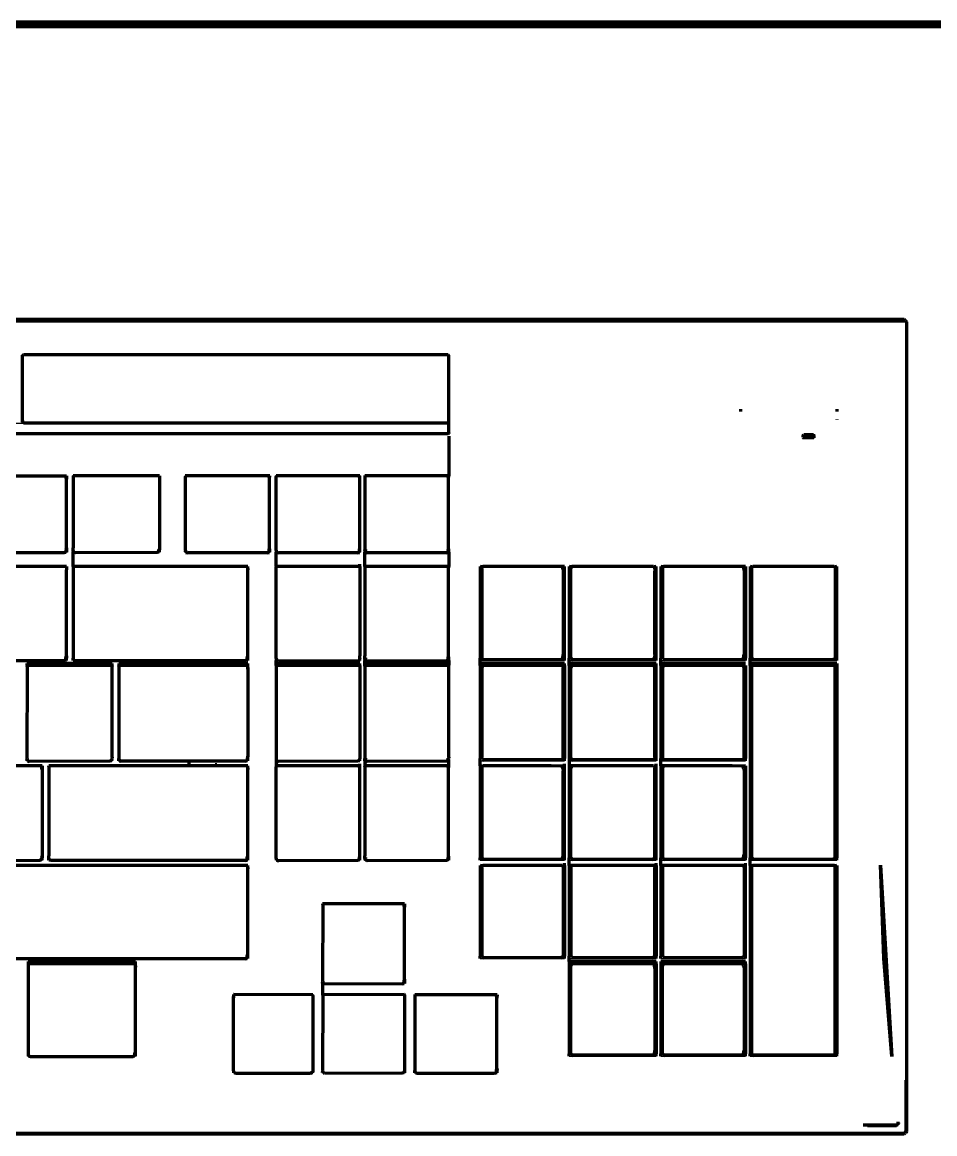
# Model space of a CAD drawing. Header units: millimetres. Extents: x 4307 to 31003, y 2809 to 20009.
# Drawn here: x 10161.6 to 10291.6, y 8685.8 to 8844.1 of the extents above; entities that cross this region are included whole.
import ezdxf

# ---------------------------------------------------------------- set-up
doc = ezdxf.new("R2010")
doc.units = ezdxf.units.MM
doc.layers.add('ProfileEdges', color=7, linetype='Continuous')

msp = doc.modelspace()

# ---------------------------------------------------------------- linework, layer by layer
for p, q in [((10222.2, 8786.99), (10020.43, 8786.99)), ((10222.2, 8787.09), (10222.2, 8786.99)), ((10222.2, 8786.8), (10222.2, 8785.66)), ((10020.43, 8785.66), (10222.2, 8785.66)), ((10272.82, 8785.05), (10274.36, 8785.05)), ((10272.92, 8784.87), (10272.86, 8784.95)), ((10274.36, 8784.95), (10274.29, 8784.87)), ((10274.42, 8785.05), (10274.36, 8785.05)), ((10155.89, 8768.64), (10167.79, 8768.64)), ((10167.79, 8768.98), (10167.88, 8768.98)), ((10167.79, 8768.64), (10167.88, 8768.65)), ((10168.81, 8768.65), (10168.89, 8768.64)), ((10168.89, 8768.64), (10180.79, 8768.61)), ((10180.79, 8768.98), (10181.06, 8768.98)), ((10181.01, 8768.66), (10181.14, 8768.65)), ((10181.06, 8768.98), (10181.14, 8768.98)), ((10184.8, 8768.65), (10184.88, 8768.64)), ((10184.88, 8768.64), (10196.75, 8768.64)), ((10196.75, 8768.98), (10196.84, 8768.98)), ((10196.75, 8768.64), (10196.84, 8768.65)), ((10197.73, 8768.65), (10197.81, 8768.64)), ((10197.81, 8768.64), (10209.61, 8768.64)), ((10209.61, 8768.98), (10209.69, 8768.98)), ((10209.61, 8768.64), (10209.69, 8768.65)), ((10210.38, 8768.98), (10210.72, 8768.98)), ((10210.38, 8768.65), (10210.46, 8768.64)), ((10210.46, 8768.64), (10222.26, 8768.64)), ((10222, 8768.98), (10222.29, 8768.98)), ((10222.26, 8768.64), (10222.34, 8768.65)), ((10222.29, 8768.98), (10222.34, 8768.98)), ((10167.54, 8753.25), (10167.69, 8753.25)), ((10167.75, 8753.26), (10167.88, 8753.25)), ((10167.88, 8753.58), (10167.79, 8753.58)), ((10168.81, 8753.25), (10168.93, 8753.26)), ((10169, 8753.25), (10169.15, 8753.25)), ((10193.37, 8753.25), (10193.53, 8753.25)), ((10193.59, 8753.26), (10193.72, 8753.25)), ((10193.63, 8753.58), (10193.72, 8753.58)), ((10197.73, 8753.25), (10197.85, 8753.26)), ((10197.85, 8753.26), (10197.88, 8753.25)), ((10197.88, 8753.25), (10197.92, 8753.25)), ((10209.35, 8753.25), (10209.61, 8753.25)), ((10209.61, 8753.58), (10209.69, 8753.58)), ((10209.61, 8753.25), (10209.69, 8753.25)), ((10210.38, 8753.58), (10210.72, 8753.58)), ((10210.38, 8753.25), (10210.46, 8753.25)), ((10210.46, 8753.25), (10210.72, 8753.25)), ((10222, 8753.58), (10222.27, 8753.58)), ((10222, 8753.25), (10222.15, 8753.25)), ((10222.21, 8753.26), (10222.34, 8753.25)), ((10222.27, 8753.58), (10222.34, 8753.58)), ((10226.83, 8753.58), (10227.05, 8753.58)), ((10226.83, 8753.25), (10238.83, 8753.25)), ((10227.05, 8753.58), (10227.35, 8753.58)), ((10238.31, 8753.58), (10238.59, 8753.58)), ((10238.59, 8753.58), (10238.83, 8753.58)), ((10239.51, 8753.58), (10239.73, 8753.58)), ((10239.51, 8753.25), (10251.9, 8753.25)), ((10239.73, 8753.58), (10240.03, 8753.58)), ((10251.38, 8753.58), (10251.62, 8753.58)), ((10251.62, 8753.58), (10251.9, 8753.58)), ((10252.58, 8753.58), (10252.8, 8753.58)), ((10252.58, 8753.25), (10264.6, 8753.25)), ((10252.8, 8753.58), (10253.1, 8753.58)), ((10264.09, 8753.58), (10264.36, 8753.58)), ((10264.36, 8753.58), (10264.6, 8753.58)), ((10265.29, 8753.58), (10265.51, 8753.58)), ((10265.29, 8753.25), (10277.65, 8753.25)), ((10265.51, 8753.58), (10265.56, 8753.58)), ((10265.72, 8753.58), (10265.8, 8753.58)), ((10277.13, 8753.58), (10277.43, 8753.58)), ((10277.43, 8753.58), (10277.65, 8753.58)), ((10162.23, 8738.96), (10162.31, 8738.96)), ((10162.31, 8738.96), (10174.03, 8738.92)), ((10174.28, 8739.29), (10174.37, 8739.29)), ((10174.28, 8738.96), (10174.37, 8738.96)), ((10175.31, 8738.96), (10175.4, 8738.96)), ((10193.59, 8738.97), (10193.72, 8738.96)), ((10193.63, 8739.29), (10193.72, 8739.29)), ((10197.73, 8738.96), (10197.81, 8738.96)), ((10197.81, 8738.96), (10209.35, 8738.92)), ((10209.61, 8739.29), (10209.69, 8739.29)), ((10209.61, 8738.96), (10209.69, 8738.96)), ((10210.38, 8739.29), (10210.72, 8739.29)), ((10210.38, 8738.96), (10210.46, 8738.96)), ((10210.46, 8738.96), (10222, 8738.92)), ((10222, 8739.29), (10222.34, 8739.29)), ((10222.26, 8738.96), (10222.34, 8738.96)), ((10226.83, 8739.29), (10227.05, 8739.29)), ((10226.83, 8738.96), (10238.83, 8738.96)), ((10227.05, 8739.29), (10238.61, 8739.29)), ((10238.61, 8739.29), (10238.83, 8739.29)), ((10239.51, 8739.29), (10239.73, 8739.29)), ((10239.51, 8738.96), (10251.9, 8738.96)), ((10239.73, 8739.29), (10251.68, 8739.29)), ((10251.68, 8739.29), (10251.9, 8739.29)), ((10252.58, 8739.29), (10252.8, 8739.29)), ((10252.58, 8738.96), (10264.6, 8738.96)), ((10252.8, 8739.29), (10264.38, 8739.29)), ((10264.38, 8739.29), (10264.6, 8739.29)), ((10152.46, 8724.79), (10164.06, 8724.75)), ((10164.27, 8724.8), (10164.4, 8724.79)), ((10164.4, 8725.12), (10164.31, 8725.12)), ((10165.34, 8725.12), (10165.42, 8725.12)), ((10165.34, 8724.79), (10165.42, 8724.79)), ((10193.59, 8724.8), (10193.72, 8724.79)), ((10193.63, 8725.12), (10193.72, 8725.12)), ((10197.73, 8724.79), (10197.81, 8724.79)), ((10197.81, 8724.79), (10209.35, 8724.75)), ((10209.56, 8724.8), (10209.69, 8724.79)), ((10209.61, 8725.12), (10209.69, 8725.12)), ((10210.38, 8725.12), (10210.72, 8725.12)), ((10210.38, 8724.79), (10210.5, 8724.8)), ((10210.54, 8724.79), (10222, 8724.75)), ((10222, 8725.12), (10222.27, 8725.12)), ((10222.21, 8724.8), (10222.34, 8724.79)), ((10222.27, 8725.12), (10222.34, 8725.12)), ((10226.83, 8725.12), (10227.05, 8725.12)), ((10226.83, 8724.79), (10238.83, 8724.79)), ((10227.05, 8725.12), (10227.35, 8725.12)), ((10238.31, 8725.12), (10238.59, 8725.12)), ((10238.59, 8725.12), (10238.83, 8725.12)), ((10239.51, 8725.12), (10239.73, 8725.12)), ((10239.51, 8724.79), (10251.9, 8724.79)), ((10239.73, 8725.12), (10240.03, 8725.12)), ((10251.38, 8725.12), (10251.68, 8725.12)), ((10251.68, 8725.12), (10251.9, 8725.12)), ((10252.58, 8725.12), (10252.8, 8725.12)), ((10252.58, 8724.79), (10264.6, 8724.79)), ((10252.8, 8725.12), (10253.1, 8725.12)), ((10264.09, 8725.12), (10264.36, 8725.12)), ((10264.36, 8725.12), (10264.6, 8725.12)), ((10265.29, 8725.12), (10265.56, 8725.12)), ((10265.29, 8724.79), (10277.65, 8724.79)), ((10265.72, 8725.12), (10265.8, 8725.12)), ((10277.13, 8725.12), (10277.39, 8725.12)), ((10277.39, 8725.12), (10277.65, 8725.12)), ((10193.37, 8710.79), (10193.53, 8710.79)), ((10193.59, 8710.81), (10193.72, 8710.79)), ((10193.63, 8711.13), (10193.72, 8711.13)), ((10226.83, 8711.13), (10227.05, 8711.13)), ((10226.83, 8710.79), (10238.83, 8710.79)), ((10227.05, 8711.13), (10227.35, 8711.13)), ((10238.31, 8711.13), (10238.61, 8711.13)), ((10238.61, 8711.13), (10238.83, 8711.13)), ((10239.51, 8711.13), (10239.76, 8711.13)), ((10239.51, 8710.79), (10251.9, 8710.79)), ((10239.76, 8711.13), (10240.03, 8711.13)), ((10251.38, 8711.13), (10251.68, 8711.13)), ((10251.68, 8711.13), (10251.9, 8711.13)), ((10252.58, 8711.13), (10252.83, 8711.13)), ((10252.58, 8710.79), (10264.6, 8710.79)), ((10252.83, 8711.13), (10253.1, 8711.13)), ((10264.09, 8711.13), (10264.38, 8711.13)), ((10264.38, 8711.13), (10264.6, 8711.13)), ((10215.98, 8707.57), (10216.05, 8707.57)), ((10204.35, 8707.24), (10204.44, 8707.24)), ((10204.44, 8707.24), (10215.7, 8707.2)), ((10215.96, 8707.24), (10216.05, 8707.24)), ((10162.41, 8697.21), (10162.49, 8697.21)), ((10162.41, 8696.87), (10162.49, 8696.87)), ((10177.58, 8696.89), (10177.71, 8696.87)), ((10177.63, 8697.21), (10177.71, 8697.21)), ((10239.51, 8697.21), (10239.73, 8697.21)), ((10239.51, 8696.87), (10251.9, 8696.87)), ((10239.73, 8697.21), (10251.66, 8697.21)), ((10251.66, 8697.21), (10251.9, 8697.21)), ((10252.58, 8697.21), (10252.8, 8697.21)), ((10252.58, 8696.87), (10264.6, 8696.87)), ((10252.8, 8697.21), (10264.36, 8697.21)), ((10264.36, 8697.21), (10264.6, 8697.21)), ((10265.29, 8697.21), (10265.54, 8697.21)), ((10265.29, 8696.87), (10277.65, 8696.87)), ((10265.54, 8697.21), (10277.39, 8697.21)), ((10277.39, 8697.21), (10277.65, 8697.21)), ((10217.49, 8694.83), (10217.58, 8694.83)), ((10229.14, 8694.83), (10229.22, 8694.83)), ((10287.47, 8686.31), (10287.47, 8694.63)), ((10191.66, 8694.52), (10191.79, 8694.54)), ((10191.82, 8694.52), (10192, 8694.52)), ((10202.63, 8694.5), (10202.89, 8694.49)), ((10202.89, 8694.49), (10202.98, 8694.49)), ((10204.35, 8694.49), (10204.44, 8694.49)), ((10215.7, 8694.49), (10215.96, 8694.49)), ((10215.96, 8694.49), (10216.05, 8694.49)), ((10217.49, 8694.49), (10217.58, 8694.49)), ((10228.88, 8694.49), (10229.14, 8694.49)), ((10229.14, 8694.49), (10229.22, 8694.49)), ((10287.36, 8686.17), (10287.36, 8693.45)), ((10286.19, 8686.93), (10286.49, 8687.31)), ((10286.49, 8687.31), (10286.54, 8687.31)), ((10286.52, 8687.11), (10286.54, 8687.31)), ((10286.54, 8687.35), (10286.54, 8687.31)), ((10287.36, 8686.17), (10287.2, 8686.01)), ((10287.47, 8686.31), (10287.36, 8686.17))]:
    msp.add_line(p, q)
at = {"layer": 'ProfileEdges', "lineweight": 211}
for p, q in [((10442.46, 8844.14), (9975.7, 8844.13)), ((10460.81, 8843.51), (9975.77, 8843.51)), ((9994.14, 8843.91), (10442.44, 8843.91)), ((9988.21, 8801.64), (10287.42, 8801.63)), ((10287.25, 8801.81), (9988.37, 8801.81)), ((10287.42, 8801.63), (10287.25, 8801.81)), ((10287.42, 8801.63), (10287.59, 8801.45)), ((10287.59, 8686.16), (10287.59, 8801.45)), ((10161.62, 8796.7), (10161.76, 8796.84)), ((10161.62, 8787.42), (10161.62, 8796.7)), ((10161.76, 8796.84), (10222.2, 8796.84)), ((10222.2, 8796.84), (10222.34, 8796.7)), ((10222.34, 8787.25), (10222.34, 8796.7)), ((10263.94, 8788.71), (10263.94, 8789.05)), ((10277.65, 8789.05), (10277.65, 8788.71)), ((10161.35, 8787.42), (10161.62, 8787.42)), ((10161.62, 8787.42), (10161.62, 8787.24)), ((10161.62, 8787.42), (10161.76, 8787.42)), ((10161.76, 8787.09), (10161.62, 8787.24)), ((10161.76, 8787.09), (10222.2, 8787.09)), ((10222.2, 8787.42), (10222.34, 8787.25)), ((10222.2, 8787.09), (10222.34, 8787.25)), ((10222.34, 8785.68), (10222.34, 8787.25)), ((10277.65, 8787.55), (10277.65, 8787.5)), ((10222.2, 8785.53), (10020.43, 8785.53)), ((10222.2, 8785.53), (10222.34, 8785.68)), ((10222.34, 8785.68), (10222.34, 8785.58)), ((10222.34, 8785.18), (10222.34, 8779.55)), ((10272.82, 8785.05), (10272.81, 8785)), ((10272.81, 8785), (10272.86, 8784.95)), ((10272.81, 8785), (10274.36, 8785)), ((10272.82, 8785.05), (10272.86, 8785.26)), ((10272.86, 8785.43), (10272.86, 8785.3)), ((10272.86, 8785.3), (10272.92, 8785.37)), ((10272.86, 8785.26), (10272.86, 8785.3)), ((10274.29, 8785.37), (10272.92, 8785.37)), ((10274.36, 8785.3), (10274.29, 8785.37)), ((10274.36, 8785.3), (10274.36, 8785.45)), ((10274.36, 8785.3), (10274.36, 8785.05)), ((10274.36, 8785.05), (10274.36, 8785)), ((10274.36, 8785), (10274.36, 8784.95)), ((10274.42, 8785), (10274.36, 8785)), ((10155.85, 8779.55), (10167.77, 8779.55)), ((10167.77, 8779.55), (10167.79, 8779.45)), ((10167.77, 8779.55), (10167.88, 8779.55)), ((10167.86, 8779.05), (10167.79, 8779.45)), ((10167.88, 8779.55), (10167.86, 8779.05)), ((10167.86, 8769.28), (10167.86, 8779.05)), ((10168.88, 8779.55), (10168.81, 8779.55)), ((10168.81, 8779.55), (10168.83, 8779.43)), ((10168.88, 8779.55), (10168.83, 8779.43)), ((10168.83, 8779.43), (10168.83, 8769.28)), ((10181.06, 8779.55), (10168.88, 8779.55)), ((10181.06, 8779.55), (10181.11, 8779.05)), ((10181.14, 8779.55), (10181.06, 8779.55)), ((10181.14, 8779.55), (10181.11, 8779.05)), ((10181.11, 8779.05), (10181.11, 8769.28)), ((10184.85, 8779.55), (10184.8, 8779.55)), ((10184.8, 8779.55), (10184.82, 8779.43)), ((10184.85, 8779.55), (10184.82, 8779.43)), ((10184.82, 8768.91), (10184.82, 8779.43)), ((10196.73, 8779.55), (10184.85, 8779.55)), ((10196.73, 8779.55), (10196.75, 8779.45)), ((10196.84, 8779.55), (10196.73, 8779.55)), ((10196.81, 8779.05), (10196.75, 8779.45)), ((10196.81, 8779.05), (10196.84, 8779.55)), ((10196.81, 8769.28), (10196.81, 8779.05)), ((10197.78, 8779.55), (10197.73, 8779.55)), ((10197.73, 8779.55), (10197.75, 8779.43)), ((10197.78, 8779.55), (10197.75, 8779.43)), ((10197.75, 8768.91), (10197.75, 8779.43)), ((10209.59, 8779.55), (10197.78, 8779.55)), ((10209.59, 8779.55), (10209.61, 8779.45)), ((10209.69, 8779.55), (10209.59, 8779.55)), ((10209.67, 8779.05), (10209.61, 8779.45)), ((10209.67, 8779.05), (10209.69, 8779.55)), ((10209.67, 8769.28), (10209.67, 8779.05)), ((10210.43, 8779.55), (10210.38, 8779.55)), ((10210.38, 8779.55), (10210.4, 8779.43)), ((10210.43, 8779.55), (10210.4, 8779.43)), ((10210.4, 8779.43), (10210.4, 8769.28)), ((10222.24, 8779.55), (10210.43, 8779.55)), ((10222.24, 8779.55), (10222.26, 8779.45)), ((10222.34, 8779.55), (10222.24, 8779.55)), ((10222.32, 8779.05), (10222.26, 8779.45)), ((10222.32, 8779.05), (10222.34, 8779.55)), ((10222.32, 8769.28), (10222.32, 8779.05)), ((10167.86, 8769.28), (10167.79, 8768.98)), ((10167.86, 8769.28), (10167.88, 8768.98)), ((10168.81, 8768.92), (10168.83, 8769.28)), ((10181.11, 8769.28), (10181.06, 8768.98)), ((10181.11, 8769.28), (10181.14, 8768.98)), ((10196.75, 8768.98), (10196.81, 8769.28)), ((10196.84, 8768.98), (10196.81, 8769.28)), ((10209.61, 8768.98), (10209.67, 8769.28)), ((10209.69, 8768.98), (10209.67, 8769.28)), ((10210.4, 8769.28), (10210.38, 8768.98)), ((10222.29, 8768.98), (10222.32, 8769.28)), ((10222.34, 8768.98), (10222.32, 8769.28)), ((10167.54, 8768.55), (10156.15, 8768.55)), ((10167.79, 8768.64), (10167.54, 8768.55)), ((10167.79, 8768.98), (10167.79, 8768.64)), ((10167.88, 8768.98), (10167.88, 8768.65)), ((10168.81, 8768.92), (10168.81, 8768.65)), ((10168.89, 8768.64), (10168.81, 8768.92)), ((10168.81, 8766.63), (10168.81, 8768.65)), ((10169.15, 8768.55), (10168.89, 8768.64)), ((10180.79, 8768.61), (10169.15, 8768.55)), ((10181.01, 8768.66), (10180.79, 8768.61)), ((10181.01, 8768.66), (10181.05, 8768.89)), ((10181.06, 8768.98), (10181.05, 8768.89)), ((10181.14, 8768.65), (10181.14, 8768.98)), ((10184.82, 8768.91), (10184.8, 8768.65)), ((10184.82, 8768.91), (10184.88, 8768.64)), ((10184.88, 8768.64), (10185.14, 8768.55)), ((10196.49, 8768.55), (10185.14, 8768.55)), ((10196.49, 8768.55), (10196.75, 8768.64)), ((10196.75, 8768.64), (10196.75, 8768.98)), ((10196.84, 8768.65), (10196.84, 8768.98)), ((10197.75, 8768.91), (10197.73, 8768.65)), ((10197.73, 8766.63), (10197.73, 8768.65)), ((10197.75, 8768.91), (10197.81, 8768.64)), ((10197.81, 8768.64), (10198.07, 8768.55)), ((10209.35, 8768.55), (10198.07, 8768.55)), ((10209.35, 8768.55), (10209.61, 8768.64)), ((10209.61, 8768.64), (10209.61, 8768.98)), ((10209.69, 8768.65), (10209.69, 8768.98)), ((10210.38, 8768.89), (10210.38, 8768.98)), ((10210.38, 8768.89), (10210.46, 8768.64)), ((10210.38, 8768.89), (10210.38, 8768.65)), ((10210.38, 8766.63), (10210.38, 8768.65)), ((10210.46, 8768.64), (10210.72, 8768.55)), ((10222, 8768.55), (10210.72, 8768.55)), ((10222, 8768.55), (10222.26, 8768.64)), ((10222.26, 8768.64), (10222.29, 8768.98)), ((10222.34, 8768.65), (10222.34, 8768.98)), ((10222.34, 8768.65), (10222.34, 8766.63)), ((10167.81, 8766.64), (10155.88, 8766.63)), ((10167.81, 8766.64), (10167.86, 8766.13)), ((10167.88, 8766.63), (10167.81, 8766.64)), ((10167.88, 8766.63), (10167.86, 8766.13)), ((10167.86, 8753.89), (10167.86, 8766.13)), ((10168.88, 8766.63), (10168.81, 8766.63)), ((10168.81, 8766.63), (10168.83, 8766.51)), ((10168.88, 8766.63), (10168.83, 8766.51)), ((10168.83, 8766.51), (10168.83, 8753.89)), ((10193.65, 8766.63), (10168.88, 8766.63)), ((10193.65, 8766.63), (10193.7, 8766.13)), ((10193.72, 8766.63), (10193.65, 8766.63)), ((10193.7, 8766.13), (10193.72, 8766.63)), ((10193.7, 8753.89), (10193.7, 8766.13)), ((10197.78, 8766.63), (10197.73, 8766.63)), ((10197.73, 8766.63), (10197.75, 8766.51)), ((10197.75, 8766.51), (10197.78, 8766.63)), ((10197.75, 8753.51), (10197.75, 8766.51)), ((10209.64, 8766.64), (10197.78, 8766.63)), ((10209.67, 8766.51), (10209.64, 8766.64)), ((10209.69, 8766.63), (10209.64, 8766.64)), ((10209.69, 8766.63), (10209.67, 8766.51)), ((10209.67, 8766.51), (10209.67, 8753.89)), ((10209.69, 8766.63), (10209.69, 8766.96)), ((10210.43, 8766.63), (10210.38, 8766.63)), ((10210.38, 8766.63), (10210.4, 8766.51)), ((10210.4, 8766.51), (10210.43, 8766.63)), ((10210.4, 8766.51), (10210.4, 8753.89)), ((10222.27, 8766.64), (10210.43, 8766.63)), ((10222.32, 8766.13), (10222.27, 8766.64)), ((10222.34, 8766.63), (10222.27, 8766.64)), ((10222.32, 8766.13), (10222.34, 8766.63)), ((10222.32, 8753.89), (10222.32, 8766.13)), ((10227.09, 8766.58), (10226.83, 8766.63)), ((10226.83, 8766.63), (10226.83, 8753.58)), ((10227.03, 8766.32), (10227.09, 8766.58)), ((10227.03, 8766.32), (10227.03, 8753.7)), ((10227.09, 8766.58), (10227.21, 8766.63)), ((10236.95, 8766.63), (10227.21, 8766.63)), ((10238.31, 8766.62), (10236.95, 8766.63)), ((10238.83, 8766.63), (10238.31, 8766.62)), ((10238.53, 8766.57), (10238.31, 8766.62)), ((10238.57, 8766.34), (10238.53, 8766.57)), ((10238.57, 8766.34), (10238.64, 8765.95)), ((10238.64, 8765.95), (10238.64, 8754.07)), ((10238.83, 8753.58), (10238.83, 8766.63)), ((10239.51, 8766.63), (10239.51, 8753.58)), ((10239.77, 8766.58), (10239.51, 8766.63)), ((10239.77, 8766.58), (10239.71, 8766.32)), ((10239.71, 8753.7), (10239.71, 8766.32)), ((10239.77, 8766.58), (10239.89, 8766.63)), ((10251.52, 8766.63), (10239.89, 8766.63)), ((10251.52, 8766.63), (10251.64, 8766.58)), ((10251.9, 8766.63), (10251.64, 8766.58)), ((10251.64, 8766.58), (10251.71, 8765.95)), ((10251.71, 8754.07), (10251.71, 8765.95)), ((10251.9, 8753.58), (10251.9, 8766.63)), ((10252.58, 8766.63), (10252.58, 8753.58)), ((10252.84, 8766.58), (10252.58, 8766.63)), ((10252.84, 8766.58), (10252.78, 8766.32)), ((10252.78, 8766.32), (10252.78, 8753.7)), ((10252.84, 8766.58), (10252.96, 8766.63)), ((10262.72, 8766.63), (10252.96, 8766.63)), ((10264.09, 8766.62), (10262.72, 8766.63)), ((10264.6, 8766.63), (10264.09, 8766.62)), ((10264.3, 8766.57), (10264.09, 8766.62)), ((10264.3, 8766.57), (10264.35, 8766.34)), ((10264.35, 8766.34), (10264.41, 8765.95)), ((10264.41, 8765.95), (10264.41, 8754.07)), ((10264.6, 8766.63), (10264.6, 8753.58)), ((10265.54, 8766.58), (10265.29, 8766.63)), ((10265.29, 8766.63), (10265.29, 8753.58)), ((10265.48, 8766.32), (10265.54, 8766.58)), ((10265.48, 8766.32), (10265.48, 8753.7)), ((10265.54, 8766.58), (10265.66, 8766.63)), ((10277.27, 8766.63), (10265.66, 8766.63)), ((10277.27, 8766.63), (10277.39, 8766.58)), ((10277.65, 8766.63), (10277.39, 8766.58)), ((10277.39, 8766.58), (10277.46, 8766.32)), ((10277.46, 8753.7), (10277.46, 8766.32)), ((10277.65, 8753.58), (10277.65, 8766.63)), ((10167.54, 8753.21), (10156.15, 8753.16)), ((10167.69, 8753.25), (10167.54, 8753.21)), ((10167.75, 8753.26), (10167.69, 8753.25)), ((10167.79, 8753.49), (10167.75, 8753.26)), ((10167.79, 8753.58), (10167.86, 8753.89)), ((10167.79, 8753.49), (10167.79, 8753.58)), ((10167.86, 8753.89), (10167.88, 8753.58)), ((10167.88, 8753.25), (10167.88, 8753.58)), ((10168.83, 8753.89), (10168.81, 8753.58)), ((10168.83, 8753.51), (10168.81, 8753.58)), ((10168.81, 8753.25), (10168.83, 8753.51)), ((10168.93, 8753.26), (10168.83, 8753.51)), ((10169, 8753.25), (10168.93, 8753.26)), ((10169.15, 8753.21), (10169, 8753.25)), ((10193.37, 8753.21), (10169.15, 8753.21)), ((10193.37, 8753.21), (10193.53, 8753.25)), ((10193.53, 8753.25), (10193.59, 8753.26)), ((10193.63, 8753.49), (10193.59, 8753.26)), ((10193.63, 8753.58), (10193.7, 8753.89)), ((10193.63, 8753.49), (10193.63, 8753.58)), ((10193.72, 8753.58), (10193.7, 8753.89)), ((10193.72, 8753.25), (10193.72, 8753.58)), ((10197.75, 8753.51), (10197.73, 8753.25)), ((10197.73, 8752.83), (10197.73, 8753.25)), ((10197.75, 8753.51), (10197.85, 8753.26)), ((10197.92, 8753.25), (10197.85, 8753.26)), ((10198.07, 8753.16), (10197.92, 8753.25)), ((10209.61, 8753.25), (10209.35, 8753.16)), ((10209.61, 8753.25), (10209.67, 8753.51)), ((10209.69, 8753.58), (10209.67, 8753.89)), ((10209.69, 8753.58), (10209.67, 8753.51)), ((10209.69, 8753.25), (10209.67, 8753.51)), ((10210.38, 8753.58), (10210.4, 8753.89)), ((10210.4, 8753.51), (10210.38, 8753.58)), ((10210.38, 8753.37), (10210.4, 8753.51)), ((10210.38, 8753.37), (10210.38, 8753.25)), ((10210.38, 8752.83), (10210.38, 8753.25)), ((10210.4, 8753.51), (10210.46, 8753.25)), ((10210.72, 8753.16), (10210.46, 8753.25)), ((10222, 8753.21), (10210.72, 8753.16)), ((10222.15, 8753.25), (10222, 8753.21)), ((10222.21, 8753.26), (10222.15, 8753.25)), ((10222.21, 8753.26), (10222.26, 8753.49)), ((10222.26, 8753.49), (10222.27, 8753.58)), ((10222.27, 8753.58), (10222.32, 8753.89)), ((10222.34, 8753.58), (10222.32, 8753.89)), ((10222.34, 8753.25), (10222.34, 8753.58)), ((10222.34, 8753.25), (10222.34, 8752.83)), ((10226.83, 8753.25), (10226.83, 8753.58)), ((10226.83, 8752.83), (10226.83, 8753.25)), ((10227.05, 8753.58), (10227.03, 8753.7)), ((10227.09, 8753.44), (10227.05, 8753.58)), ((10227.35, 8753.34), (10227.09, 8753.44)), ((10238.31, 8753.4), (10227.35, 8753.34)), ((10238.31, 8753.4), (10238.57, 8753.44)), ((10238.57, 8753.44), (10238.59, 8753.58)), ((10238.59, 8753.58), (10238.64, 8754.07)), ((10238.83, 8753.25), (10238.83, 8753.58)), ((10239.51, 8753.25), (10239.51, 8753.58)), ((10239.51, 8752.83), (10239.51, 8753.25)), ((10239.71, 8753.7), (10239.73, 8753.58)), ((10239.73, 8753.58), (10239.77, 8753.44)), ((10239.77, 8753.44), (10240.03, 8753.34)), ((10251.38, 8753.4), (10240.03, 8753.34)), ((10251.6, 8753.45), (10251.38, 8753.4)), ((10251.62, 8753.58), (10251.6, 8753.45)), ((10251.64, 8753.68), (10251.62, 8753.58)), ((10251.71, 8754.07), (10251.64, 8753.68)), ((10251.9, 8753.25), (10251.9, 8753.58)), ((10252.58, 8753.25), (10252.58, 8753.58)), ((10252.58, 8752.83), (10252.58, 8753.25)), ((10252.8, 8753.58), (10252.78, 8753.7)), ((10252.84, 8753.44), (10252.8, 8753.58)), ((10252.84, 8753.44), (10253.1, 8753.34)), ((10264.09, 8753.4), (10253.1, 8753.34)), ((10264.09, 8753.4), (10264.35, 8753.44)), ((10264.35, 8753.44), (10264.36, 8753.58)), ((10264.36, 8753.58), (10264.41, 8754.07)), ((10264.6, 8753.25), (10264.6, 8753.58)), ((10265.29, 8753.25), (10265.29, 8753.58)), ((10265.29, 8752.83), (10265.29, 8753.25)), ((10265.48, 8753.7), (10265.51, 8753.58)), ((10265.51, 8753.58), (10265.54, 8753.44)), ((10265.8, 8753.34), (10265.54, 8753.44)), ((10277.13, 8753.4), (10265.8, 8753.34)), ((10277.39, 8753.44), (10277.13, 8753.4)), ((10277.39, 8753.44), (10277.43, 8753.58)), ((10277.43, 8753.58), (10277.46, 8753.7)), ((10277.65, 8753.25), (10277.65, 8753.58)), ((10162.23, 8752.83), (10162.23, 8752.5)), ((10174.37, 8752.83), (10162.23, 8752.83)), ((10162.3, 8752.5), (10162.23, 8752.5)), ((10162.23, 8752.5), (10162.25, 8752.38)), ((10162.25, 8752.38), (10162.23, 8739.29)), ((10162.3, 8752.5), (10162.25, 8752.38)), ((10162.36, 8752.63), (10162.3, 8752.5)), ((10174.32, 8752.5), (10162.3, 8752.5)), ((10162.57, 8752.73), (10162.36, 8752.63)), ((10174.03, 8752.73), (10162.57, 8752.73)), ((10174.03, 8752.73), (10174.28, 8752.64)), ((10174.32, 8752.5), (10174.28, 8752.64)), ((10174.37, 8752.5), (10174.32, 8752.5)), ((10174.35, 8752.38), (10174.32, 8752.5)), ((10174.37, 8752.5), (10174.35, 8752.38)), ((10174.35, 8752.38), (10174.35, 8739.59)), ((10174.37, 8752.5), (10174.37, 8752.83)), ((10175.31, 8752.83), (10175.31, 8752.5)), ((10193.72, 8752.83), (10175.31, 8752.83)), ((10175.36, 8752.5), (10175.31, 8752.5)), ((10175.31, 8752.5), (10175.34, 8752.38)), ((10175.34, 8752.38), (10175.31, 8739.29)), ((10175.34, 8752.38), (10175.36, 8752.5)), ((10175.36, 8752.5), (10175.4, 8752.64)), ((10193.65, 8752.5), (10175.36, 8752.5)), ((10175.66, 8752.68), (10175.4, 8752.64)), ((10193.37, 8752.68), (10175.66, 8752.68)), ((10193.37, 8752.68), (10193.63, 8752.64)), ((10193.63, 8752.64), (10193.65, 8752.5)), ((10193.72, 8752.5), (10193.65, 8752.5)), ((10193.65, 8752.5), (10193.7, 8752)), ((10193.7, 8752), (10193.72, 8752.5)), ((10193.7, 8752), (10193.7, 8739.59)), ((10193.72, 8752.5), (10193.72, 8752.83)), ((10209.69, 8752.83), (10197.73, 8752.83)), ((10197.73, 8752.5), (10197.73, 8752.83)), ((10197.8, 8752.5), (10197.73, 8752.5)), ((10197.73, 8752.5), (10197.75, 8752.38)), ((10197.8, 8752.5), (10197.75, 8752.38)), ((10197.75, 8752.38), (10197.75, 8739.22)), ((10197.85, 8752.63), (10197.8, 8752.5)), ((10209.64, 8752.5), (10197.8, 8752.5)), ((10198.07, 8752.73), (10197.85, 8752.63)), ((10209.35, 8753.16), (10198.07, 8753.16)), ((10209.35, 8752.73), (10198.07, 8752.73)), ((10209.61, 8752.64), (10209.35, 8752.73)), ((10209.64, 8752.5), (10209.61, 8752.64)), ((10209.67, 8752.38), (10209.64, 8752.5)), ((10209.69, 8752.5), (10209.64, 8752.5)), ((10209.69, 8752.5), (10209.67, 8752.38)), ((10209.67, 8752.38), (10209.67, 8739.59)), ((10209.69, 8752.5), (10209.69, 8752.83)), ((10222.34, 8752.83), (10210.38, 8752.83)), ((10210.38, 8752.5), (10210.38, 8752.83)), ((10210.43, 8752.5), (10210.38, 8752.5)), ((10210.38, 8752.5), (10210.4, 8752.38)), ((10210.4, 8752.38), (10210.38, 8739.29)), ((10210.4, 8752.38), (10210.43, 8752.5)), ((10210.43, 8752.5), (10210.46, 8752.64)), ((10222.29, 8752.5), (10210.43, 8752.5)), ((10210.46, 8752.64), (10210.72, 8752.73)), ((10222, 8752.73), (10210.72, 8752.73)), ((10222.26, 8752.64), (10222, 8752.73)), ((10222.29, 8752.5), (10222.26, 8752.64)), ((10222.32, 8752.38), (10222.29, 8752.5)), ((10222.34, 8752.5), (10222.29, 8752.5)), ((10222.32, 8752.38), (10222.34, 8752.5)), ((10222.32, 8752.38), (10222.32, 8739.59)), ((10222.34, 8752.83), (10222.34, 8752.5)), ((10238.83, 8752.83), (10226.83, 8752.83)), ((10226.83, 8752.5), (10226.83, 8752.83)), ((10226.83, 8752.5), (10226.83, 8739.29)), ((10227.25, 8752.5), (10226.83, 8752.5)), ((10227.13, 8752.44), (10227.03, 8752.19)), ((10227.03, 8752.19), (10227.03, 8739.4)), ((10227.25, 8752.5), (10227.13, 8752.44)), ((10227.35, 8752.55), (10227.25, 8752.5)), ((10238.45, 8752.5), (10227.25, 8752.5)), ((10238.31, 8752.55), (10227.35, 8752.55)), ((10238.31, 8752.55), (10238.45, 8752.5)), ((10238.45, 8752.5), (10238.57, 8752.45)), ((10238.83, 8752.5), (10238.57, 8752.45)), ((10238.57, 8752.45), (10238.64, 8752.19)), ((10238.64, 8739.4), (10238.64, 8752.19)), ((10238.83, 8752.5), (10238.83, 8752.83)), ((10238.83, 8752.5), (10238.83, 8739.29)), ((10251.9, 8752.83), (10239.51, 8752.83)), ((10239.51, 8752.5), (10239.51, 8752.83)), ((10239.51, 8752.5), (10239.51, 8739.29)), ((10239.93, 8752.5), (10239.51, 8752.5)), ((10239.81, 8752.44), (10239.71, 8752.19)), ((10239.71, 8739.4), (10239.71, 8752.19)), ((10239.93, 8752.5), (10239.81, 8752.44)), ((10240.03, 8752.55), (10239.93, 8752.5)), ((10251.52, 8752.5), (10239.93, 8752.5)), ((10251.38, 8752.55), (10240.03, 8752.55)), ((10251.38, 8752.55), (10251.52, 8752.5)), ((10251.52, 8752.5), (10251.64, 8752.45)), ((10251.9, 8752.5), (10251.64, 8752.45)), ((10251.71, 8752.19), (10251.64, 8752.45)), ((10251.71, 8739.4), (10251.71, 8752.19)), ((10251.9, 8752.5), (10251.9, 8752.83)), ((10251.9, 8739.29), (10251.9, 8752.5)), ((10264.6, 8752.83), (10252.58, 8752.83)), ((10252.58, 8752.5), (10252.58, 8752.83)), ((10252.58, 8752.5), (10252.58, 8739.29)), ((10253, 8752.5), (10252.58, 8752.5)), ((10252.88, 8752.44), (10252.78, 8752.19)), ((10252.78, 8752.19), (10252.78, 8739.4)), ((10253, 8752.5), (10252.88, 8752.44)), ((10253.1, 8752.55), (10253, 8752.5)), ((10264.22, 8752.5), (10253, 8752.5)), ((10264.09, 8752.55), (10253.1, 8752.55)), ((10264.09, 8752.55), (10264.22, 8752.5)), ((10264.22, 8752.5), (10264.35, 8752.45)), ((10264.6, 8752.5), (10264.35, 8752.45)), ((10264.41, 8752.19), (10264.35, 8752.45)), ((10264.41, 8739.4), (10264.41, 8752.19)), ((10264.6, 8752.5), (10264.6, 8739.29)), ((10277.65, 8752.83), (10265.29, 8752.83)), ((10265.29, 8752.5), (10265.29, 8752.83)), ((10265.54, 8752.45), (10265.29, 8752.5)), ((10265.29, 8752.5), (10265.29, 8725.12)), ((10265.66, 8752.5), (10265.54, 8752.45)), ((10265.54, 8725.22), (10265.54, 8752.45)), ((10265.8, 8752.55), (10265.66, 8752.5)), ((10277.27, 8752.5), (10265.66, 8752.5)), ((10277.13, 8752.55), (10265.8, 8752.55)), ((10277.27, 8752.5), (10277.13, 8752.55)), ((10277.39, 8752.45), (10277.27, 8752.5)), ((10277.65, 8752.5), (10277.39, 8752.45)), ((10277.39, 8725.12), (10277.39, 8752.45)), ((10277.65, 8752.83), (10277.65, 8752.5)), ((10277.65, 8752.5), (10277.65, 8725.12)), ((10162.25, 8739.22), (10162.23, 8739.29)), ((10162.23, 8738.96), (10162.25, 8739.22)), ((10162.25, 8739.22), (10162.31, 8738.96)), ((10162.31, 8738.96), (10162.57, 8738.86)), ((10174.28, 8738.96), (10174.03, 8738.92)), ((10174.28, 8738.96), (10174.35, 8739.22)), ((10174.35, 8739.59), (10174.37, 8739.29)), ((10174.37, 8739.29), (10174.35, 8739.22)), ((10174.37, 8738.96), (10174.35, 8739.22)), ((10175.34, 8739.22), (10175.31, 8739.29)), ((10175.31, 8738.96), (10175.34, 8739.22)), ((10175.34, 8739.22), (10175.4, 8738.96)), ((10175.4, 8738.96), (10175.66, 8738.92)), ((10193.37, 8738.92), (10193.59, 8738.97)), ((10193.63, 8739.2), (10193.59, 8738.97)), ((10193.7, 8739.59), (10193.63, 8739.29)), ((10193.63, 8739.29), (10193.63, 8739.2)), ((10193.72, 8739.29), (10193.7, 8739.59)), ((10193.72, 8738.96), (10193.72, 8739.29)), ((10197.75, 8739.22), (10197.73, 8738.96)), ((10197.73, 8738.96), (10197.73, 8738.21)), ((10197.75, 8739.22), (10197.81, 8738.96)), ((10197.81, 8738.96), (10198.07, 8738.86)), ((10209.61, 8738.96), (10209.35, 8738.92)), ((10209.61, 8738.96), (10209.67, 8739.22)), ((10209.67, 8739.59), (10209.69, 8739.29)), ((10209.69, 8739.29), (10209.67, 8739.22)), ((10209.69, 8738.96), (10209.67, 8739.22)), ((10210.4, 8739.22), (10210.38, 8739.29)), ((10210.38, 8738.96), (10210.4, 8739.22)), ((10210.38, 8738.96), (10210.38, 8738.21)), ((10210.4, 8739.22), (10210.46, 8738.96)), ((10210.46, 8738.96), (10210.72, 8738.86)), ((10222.26, 8738.96), (10222, 8738.92)), ((10222.26, 8738.96), (10222.32, 8739.22)), ((10222.32, 8739.59), (10222.34, 8739.29)), ((10222.34, 8739.29), (10222.32, 8739.22)), ((10222.34, 8738.96), (10222.32, 8739.22)), ((10222.34, 8738.21), (10222.34, 8738.96)), ((10226.83, 8738.96), (10226.83, 8739.29)), ((10226.83, 8738.21), (10226.83, 8738.96)), ((10227.05, 8739.29), (10227.03, 8739.4)), ((10227.09, 8739.14), (10227.05, 8739.29)), ((10227.09, 8739.14), (10227.35, 8739.05)), ((10238.31, 8739.11), (10227.35, 8739.05)), ((10238.57, 8739.14), (10238.31, 8739.11)), ((10238.61, 8739.29), (10238.57, 8739.14)), ((10238.64, 8739.4), (10238.61, 8739.29)), ((10238.83, 8738.96), (10238.83, 8739.29)), ((10239.51, 8739.29), (10239.51, 8738.96)), ((10239.51, 8738.96), (10239.51, 8738.21)), ((10239.71, 8739.4), (10239.73, 8739.29)), ((10239.73, 8739.29), (10239.77, 8739.14)), ((10239.77, 8739.14), (10240.03, 8739.05)), ((10251.38, 8739.05), (10240.03, 8739.05)), ((10251.64, 8739.14), (10251.38, 8739.05)), ((10251.68, 8739.29), (10251.64, 8739.14)), ((10251.71, 8739.4), (10251.68, 8739.29)), ((10251.9, 8738.96), (10251.9, 8739.29)), ((10252.58, 8738.96), (10252.58, 8739.29)), ((10252.58, 8738.21), (10252.58, 8738.96)), ((10252.78, 8739.4), (10252.8, 8739.29)), ((10252.8, 8739.29), (10252.84, 8739.14)), ((10253.1, 8739.05), (10252.84, 8739.14)), ((10264.09, 8739.11), (10253.1, 8739.05)), ((10264.35, 8739.14), (10264.09, 8739.11)), ((10264.38, 8739.29), (10264.35, 8739.14)), ((10264.41, 8739.4), (10264.38, 8739.29)), ((10264.6, 8738.96), (10264.6, 8739.29)), ((10164.33, 8738.22), (10152.44, 8738.21)), ((10174.03, 8738.92), (10162.57, 8738.86)), ((10164.38, 8737.71), (10164.33, 8738.22)), ((10164.4, 8738.21), (10164.33, 8738.22)), ((10164.4, 8738.21), (10164.38, 8737.71)), ((10164.38, 8737.71), (10164.38, 8725.42)), ((10165.41, 8738.21), (10165.34, 8738.21)), ((10165.34, 8738.21), (10165.36, 8738.09)), ((10165.36, 8738.09), (10165.41, 8738.21)), ((10165.36, 8738.09), (10165.36, 8725.42)), ((10193.65, 8738.21), (10165.41, 8738.21)), ((10193.37, 8738.92), (10175.66, 8738.92)), ((10185.52, 8738.54), (10185.1, 8738.54)), ((10189.29, 8738.39), (10189.06, 8738.39)), ((10193.65, 8738.21), (10193.7, 8737.71)), ((10193.72, 8738.21), (10193.65, 8738.21)), ((10193.7, 8737.71), (10193.72, 8738.21)), ((10193.7, 8725.42), (10193.7, 8737.71)), ((10197.8, 8738.21), (10197.73, 8738.21)), ((10197.73, 8738.21), (10197.75, 8738.09)), ((10197.8, 8738.21), (10197.75, 8738.09)), ((10197.75, 8725.05), (10197.75, 8738.09)), ((10209.62, 8738.21), (10197.8, 8738.21)), ((10209.35, 8738.92), (10198.07, 8738.86)), ((10209.67, 8737.71), (10209.62, 8738.21)), ((10209.69, 8738.21), (10209.62, 8738.21)), ((10209.67, 8737.71), (10209.69, 8738.21)), ((10209.67, 8725.42), (10209.67, 8737.71)), ((10209.69, 8738.21), (10209.69, 8738.54)), ((10210.45, 8738.21), (10210.38, 8738.21)), ((10210.38, 8738.21), (10210.4, 8738.09)), ((10210.4, 8738.09), (10210.45, 8738.21)), ((10210.4, 8738.09), (10210.4, 8725.42)), ((10222.27, 8738.21), (10210.45, 8738.21)), ((10222, 8738.92), (10210.72, 8738.86)), ((10222.32, 8737.71), (10222.27, 8738.21)), ((10222.34, 8738.21), (10222.27, 8738.21)), ((10222.32, 8737.71), (10222.34, 8738.21)), ((10222.32, 8725.42), (10222.32, 8737.71)), ((10226.83, 8738.21), (10226.83, 8725.12)), ((10227.09, 8738.16), (10226.83, 8738.21)), ((10227.03, 8737.9), (10227.09, 8738.16)), ((10227.03, 8737.9), (10227.03, 8725.23)), ((10227.21, 8738.21), (10227.09, 8738.16)), ((10227.09, 8737.51), (10227.09, 8738.16)), ((10236.95, 8738.21), (10227.21, 8738.21)), ((10238.31, 8738.2), (10236.95, 8738.21)), ((10238.83, 8738.21), (10238.31, 8738.2)), ((10238.53, 8738.15), (10238.31, 8738.2)), ((10238.57, 8737.92), (10238.53, 8738.15)), ((10238.57, 8737.92), (10238.64, 8737.52)), ((10238.64, 8725.61), (10238.64, 8737.52)), ((10238.83, 8738.21), (10238.83, 8738.54)), ((10238.83, 8725.12), (10238.83, 8738.21)), ((10239.51, 8738.21), (10239.51, 8725.12)), ((10239.93, 8738.21), (10239.51, 8738.21)), ((10239.81, 8738.15), (10239.71, 8737.9)), ((10239.71, 8725.23), (10239.71, 8737.9)), ((10239.93, 8738.21), (10239.81, 8738.15)), ((10251.52, 8738.21), (10239.93, 8738.21)), ((10251.52, 8738.21), (10251.64, 8738.16)), ((10251.9, 8738.21), (10251.64, 8738.16)), ((10251.64, 8738.16), (10251.71, 8737.9)), ((10251.71, 8725.23), (10251.71, 8737.9)), ((10251.9, 8738.21), (10251.9, 8738.54)), ((10251.9, 8725.12), (10251.9, 8738.21)), ((10252.58, 8738.21), (10252.58, 8725.12)), ((10253, 8738.21), (10252.58, 8738.21)), ((10252.88, 8738.15), (10252.78, 8737.9)), ((10252.78, 8737.9), (10252.78, 8725.23)), ((10253, 8738.21), (10252.88, 8738.15)), ((10262.72, 8738.21), (10253, 8738.21)), ((10264.09, 8738.2), (10262.72, 8738.21)), ((10264.6, 8738.21), (10264.09, 8738.2)), ((10264.3, 8738.15), (10264.09, 8738.2)), ((10264.35, 8737.92), (10264.3, 8738.15)), ((10264.35, 8737.92), (10264.41, 8737.52)), ((10264.41, 8737.52), (10264.41, 8725.61)), ((10264.6, 8738.21), (10264.6, 8725.12)), ((10164.06, 8724.75), (10152.71, 8724.69)), ((10164.27, 8724.8), (10164.06, 8724.75)), ((10164.27, 8724.8), (10164.31, 8725.03)), ((10164.38, 8725.42), (10164.31, 8725.12)), ((10164.31, 8725.12), (10164.31, 8725.03)), ((10164.38, 8725.42), (10164.4, 8725.12)), ((10164.4, 8724.79), (10164.4, 8725.12)), ((10165.34, 8725.12), (10165.36, 8725.42)), ((10165.36, 8725.05), (10165.34, 8725.12)), ((10165.34, 8724.79), (10165.36, 8725.05)), ((10165.36, 8725.05), (10165.42, 8724.79)), ((10165.68, 8724.75), (10165.42, 8724.79)), ((10193.37, 8724.75), (10165.68, 8724.75)), ((10193.37, 8724.75), (10193.59, 8724.8)), ((10193.59, 8724.8), (10193.63, 8725.03)), ((10193.63, 8725.12), (10193.7, 8725.42)), ((10193.63, 8725.03), (10193.63, 8725.12)), ((10193.72, 8725.12), (10193.7, 8725.42)), ((10193.72, 8724.79), (10193.72, 8725.12)), ((10197.75, 8725.05), (10197.73, 8724.79)), ((10197.75, 8725.05), (10197.81, 8724.79)), ((10197.81, 8724.79), (10198.07, 8724.69)), ((10209.35, 8724.75), (10198.07, 8724.69)), ((10209.56, 8724.8), (10209.35, 8724.75)), ((10209.61, 8725.03), (10209.56, 8724.8)), ((10209.61, 8725.12), (10209.67, 8725.42)), ((10209.61, 8725.03), (10209.61, 8725.12)), ((10209.69, 8725.12), (10209.67, 8725.42)), ((10209.69, 8724.79), (10209.69, 8725.12)), ((10210.38, 8725.12), (10210.4, 8725.42)), ((10210.4, 8725.05), (10210.38, 8725.12)), ((10210.4, 8725.05), (10210.38, 8724.79)), ((10210.5, 8724.8), (10210.4, 8725.05)), ((10210.54, 8724.79), (10210.5, 8724.8)), ((10210.72, 8724.69), (10210.54, 8724.79)), ((10222, 8724.75), (10210.72, 8724.69)), ((10222.21, 8724.8), (10222, 8724.75)), ((10222.21, 8724.8), (10222.26, 8725.03)), ((10222.27, 8725.12), (10222.26, 8725.03)), ((10222.32, 8725.42), (10222.27, 8725.12)), ((10222.34, 8725.12), (10222.32, 8725.42)), ((10222.34, 8724.79), (10222.34, 8725.12)), ((10226.83, 8724.79), (10226.83, 8725.12)), ((10227.03, 8725.23), (10227.05, 8725.12)), ((10227.05, 8725.12), (10227.09, 8724.97)), ((10227.35, 8724.88), (10227.09, 8724.97)), ((10238.31, 8724.94), (10227.35, 8724.88)), ((10238.31, 8724.94), (10238.57, 8724.97)), ((10238.57, 8724.97), (10238.59, 8725.12)), ((10238.59, 8725.12), (10238.64, 8725.61)), ((10238.83, 8724.79), (10238.83, 8725.12)), ((10239.51, 8724.79), (10239.51, 8725.12)), ((10239.51, 8724.04), (10239.51, 8724.79)), ((10239.71, 8725.23), (10239.73, 8725.12)), ((10239.73, 8725.12), (10239.77, 8724.97)), ((10239.77, 8724.97), (10240.03, 8724.88)), ((10251.38, 8724.88), (10240.03, 8724.88)), ((10251.38, 8724.88), (10251.64, 8724.97)), ((10251.68, 8725.12), (10251.64, 8724.97)), ((10251.71, 8725.23), (10251.68, 8725.12)), ((10251.9, 8724.79), (10251.9, 8725.12)), ((10252.58, 8724.79), (10252.58, 8725.12)), ((10252.58, 8724.04), (10252.58, 8724.79)), ((10252.78, 8725.23), (10252.8, 8725.12)), ((10252.8, 8725.12), (10252.84, 8724.97)), ((10252.84, 8724.97), (10253.1, 8724.88)), ((10264.09, 8724.94), (10253.1, 8724.88)), ((10264.35, 8724.97), (10264.09, 8724.94)), ((10264.35, 8724.97), (10264.36, 8725.12)), ((10264.36, 8725.12), (10264.41, 8725.61)), ((10264.6, 8724.79), (10264.6, 8725.12)), ((10265.29, 8724.79), (10265.29, 8725.12)), ((10265.29, 8724.04), (10265.29, 8724.79)), ((10265.54, 8725.22), (10265.56, 8725.12)), ((10265.56, 8725.12), (10265.54, 8724.97)), ((10265.8, 8724.88), (10265.54, 8724.97)), ((10277.13, 8724.94), (10265.8, 8724.88)), ((10277.39, 8724.97), (10277.13, 8724.94)), ((10277.39, 8724.97), (10277.39, 8725.12)), ((10277.65, 8724.79), (10277.65, 8725.12)), ((10193.65, 8724.04), (10159.12, 8724.04)), ((10193.65, 8724.04), (10193.7, 8723.54)), ((10193.72, 8724.04), (10193.65, 8724.04)), ((10193.7, 8723.54), (10193.72, 8724.04)), ((10193.7, 8711.43), (10193.7, 8723.54)), ((10226.83, 8724.04), (10226.83, 8711.13)), ((10227.09, 8723.99), (10226.83, 8724.04)), ((10227.03, 8723.73), (10227.09, 8723.99)), ((10227.03, 8723.73), (10227.03, 8711.24)), ((10227.09, 8723.99), (10227.21, 8724.04)), ((10238.45, 8724.04), (10227.21, 8724.04)), ((10238.45, 8724.04), (10238.57, 8723.99)), ((10238.83, 8724.04), (10238.57, 8723.99)), ((10238.57, 8723.99), (10238.64, 8723.73)), ((10238.64, 8723.73), (10238.64, 8711.24)), ((10238.83, 8724.04), (10238.83, 8724.37)), ((10238.83, 8724.04), (10238.83, 8711.13)), ((10239.51, 8724.04), (10239.51, 8711.13)), ((10239.93, 8724.04), (10239.51, 8724.04)), ((10239.71, 8723.73), (10239.81, 8723.98)), ((10239.71, 8723.73), (10239.71, 8711.24)), ((10239.93, 8724.04), (10239.81, 8723.98)), ((10251.52, 8724.04), (10239.93, 8724.04)), ((10251.64, 8723.99), (10251.52, 8724.04)), ((10251.9, 8724.04), (10251.64, 8723.99)), ((10251.64, 8723.99), (10251.71, 8723.73)), ((10251.71, 8711.24), (10251.71, 8723.73)), ((10251.9, 8724.04), (10251.9, 8724.37)), ((10251.9, 8724.04), (10251.9, 8711.13)), ((10252.58, 8724.04), (10252.58, 8711.13)), ((10253, 8724.04), (10252.58, 8724.04)), ((10252.78, 8723.73), (10252.88, 8723.98)), ((10252.78, 8723.73), (10252.78, 8711.24)), ((10253, 8724.04), (10252.88, 8723.98)), ((10264.22, 8724.04), (10253, 8724.04)), ((10264.22, 8724.04), (10264.35, 8723.99)), ((10264.6, 8724.04), (10264.35, 8723.99)), ((10264.35, 8723.99), (10264.41, 8723.73)), ((10264.41, 8723.73), (10264.41, 8711.24)), ((10264.6, 8724.04), (10264.6, 8724.37)), ((10264.6, 8711.13), (10264.6, 8724.04)), ((10265.29, 8724.04), (10265.29, 8697.21)), ((10265.54, 8723.99), (10265.29, 8724.04)), ((10265.66, 8724.04), (10265.54, 8723.99)), ((10265.54, 8697.21), (10265.54, 8723.99)), ((10277.27, 8724.04), (10265.66, 8724.04)), ((10277.39, 8723.99), (10277.27, 8724.04)), ((10277.65, 8724.04), (10277.39, 8723.99)), ((10277.39, 8697.21), (10277.39, 8723.99)), ((10277.65, 8724.04), (10277.65, 8697.21)), ((10284.33, 8710.79), (10283.84, 8724.09)), ((10283.84, 8724.09), (10285.46, 8696.82)), ((10204.4, 8718.59), (10204.35, 8718.59)), ((10204.35, 8718.59), (10204.38, 8718.47)), ((10204.38, 8718.47), (10204.35, 8707.57)), ((10204.38, 8718.47), (10204.4, 8718.59)), ((10215.94, 8718.59), (10204.4, 8718.59)), ((10215.94, 8718.59), (10215.96, 8718.49)), ((10216.05, 8718.59), (10215.94, 8718.59)), ((10216.03, 8718.1), (10215.96, 8718.49)), ((10216.05, 8718.59), (10216.03, 8718.1)), ((10216.03, 8707.87), (10216.03, 8718.1)), ((10193.37, 8710.75), (10159.39, 8710.75)), ((10193.37, 8710.75), (10193.53, 8710.79)), ((10193.53, 8710.79), (10193.59, 8710.81)), ((10193.59, 8710.81), (10193.63, 8711.04)), ((10193.63, 8711.13), (10193.7, 8711.43)), ((10193.63, 8711.04), (10193.63, 8711.13)), ((10193.72, 8711.13), (10193.7, 8711.43)), ((10193.72, 8710.79), (10193.72, 8711.13)), ((10226.83, 8710.79), (10226.83, 8711.13)), ((10227.03, 8711.24), (10227.05, 8711.13)), ((10227.05, 8711.13), (10227.09, 8710.98)), ((10227.09, 8710.98), (10227.35, 8710.89)), ((10238.31, 8710.89), (10227.35, 8710.89)), ((10238.31, 8710.89), (10238.57, 8710.98)), ((10238.61, 8711.13), (10238.57, 8710.98)), ((10238.64, 8711.24), (10238.61, 8711.13)), ((10238.83, 8710.79), (10238.83, 8711.13)), ((10239.51, 8710.79), (10239.51, 8711.13)), ((10239.51, 8710.38), (10239.51, 8710.79)), ((10239.76, 8711.13), (10239.71, 8711.24)), ((10239.81, 8711), (10239.76, 8711.13)), ((10240.03, 8710.89), (10239.81, 8711)), ((10251.38, 8710.89), (10240.03, 8710.89)), ((10251.38, 8710.89), (10251.64, 8710.98)), ((10251.68, 8711.13), (10251.64, 8710.98)), ((10251.71, 8711.24), (10251.68, 8711.13)), ((10251.9, 8710.79), (10251.9, 8711.13)), ((10252.58, 8710.79), (10252.58, 8711.13)), ((10252.83, 8711.13), (10252.78, 8711.24)), ((10252.88, 8711), (10252.83, 8711.13)), ((10253.1, 8710.89), (10252.88, 8711)), ((10264.09, 8710.89), (10253.1, 8710.89)), ((10264.09, 8710.89), (10264.35, 8710.98)), ((10264.38, 8711.13), (10264.35, 8710.98)), ((10264.41, 8711.24), (10264.38, 8711.13)), ((10264.6, 8710.79), (10264.6, 8711.13)), ((10285.46, 8696.82), (10284.33, 8710.79)), ((10162.41, 8710.38), (10162.41, 8710.04)), ((10177.71, 8710.38), (10162.41, 8710.38)), ((10162.46, 8710.04), (10162.41, 8710.04)), ((10162.41, 8710.04), (10162.43, 8709.92)), ((10162.43, 8709.92), (10162.46, 8710.04)), ((10162.43, 8709.92), (10162.43, 8697.51)), ((10162.46, 8710.04), (10162.49, 8710.19)), ((10177.64, 8710.04), (10162.46, 8710.04)), ((10162.49, 8710.19), (10162.75, 8710.28)), ((10177.37, 8710.28), (10162.75, 8710.28)), ((10177.37, 8710.28), (10177.63, 8710.19)), ((10177.63, 8710.19), (10177.64, 8710.04)), ((10177.64, 8710.04), (10177.69, 8709.55)), ((10177.71, 8710.04), (10177.64, 8710.04)), ((10177.69, 8709.55), (10177.71, 8710.04)), ((10177.69, 8697.51), (10177.69, 8709.55)), ((10177.71, 8710.04), (10177.71, 8710.38)), ((10251.9, 8710.38), (10239.51, 8710.38)), ((10239.51, 8710.38), (10239.51, 8710.04)), ((10239.51, 8710.04), (10239.51, 8697.21)), ((10239.93, 8710.04), (10239.51, 8710.04)), ((10239.81, 8709.98), (10239.71, 8709.74)), ((10239.71, 8697.32), (10239.71, 8709.74)), ((10239.93, 8710.04), (10239.81, 8709.98)), ((10240.03, 8710.09), (10239.93, 8710.04)), ((10249.97, 8710.04), (10239.93, 8710.04)), ((10249.97, 8710.04), (10240.03, 8710.09)), ((10251.38, 8710.03), (10249.97, 8710.04)), ((10251.9, 8710.04), (10251.38, 8710.03)), ((10251.6, 8709.98), (10251.38, 8710.03)), ((10251.64, 8709.75), (10251.6, 8709.98)), ((10251.71, 8709.36), (10251.64, 8709.75)), ((10251.71, 8709.36), (10251.71, 8697.7)), ((10251.9, 8710.04), (10251.9, 8710.38)), ((10251.9, 8710.04), (10251.9, 8697.21)), ((10264.6, 8710.38), (10252.58, 8710.38)), ((10252.58, 8710.38), (10252.58, 8710.04)), ((10252.58, 8710.04), (10252.58, 8697.21)), ((10253, 8710.04), (10252.58, 8710.04)), ((10252.88, 8709.98), (10252.78, 8709.74)), ((10252.78, 8697.32), (10252.78, 8709.74)), ((10253, 8710.04), (10252.88, 8709.98)), ((10253.1, 8710.09), (10253, 8710.04)), ((10262.72, 8710.04), (10253, 8710.04)), ((10262.72, 8710.04), (10253.1, 8710.09)), ((10264.09, 8710.03), (10262.72, 8710.04)), ((10264.6, 8710.04), (10264.09, 8710.03)), ((10264.3, 8709.98), (10264.09, 8710.03)), ((10264.35, 8709.75), (10264.3, 8709.98)), ((10264.35, 8709.75), (10264.41, 8709.36)), ((10264.41, 8709.36), (10264.41, 8697.7)), ((10264.6, 8710.04), (10264.6, 8710.38)), ((10264.6, 8710.04), (10264.6, 8697.21)), ((10204.38, 8707.5), (10204.35, 8707.57)), ((10204.35, 8707.24), (10204.38, 8707.5)), ((10204.38, 8707.5), (10204.44, 8707.24)), ((10215.96, 8707.24), (10215.98, 8707.57)), ((10215.98, 8707.57), (10216.03, 8707.87)), ((10216.03, 8707.87), (10216.05, 8707.57)), ((10216.05, 8707.57), (10216.05, 8707.24)), ((10204.35, 8707.24), (10204.35, 8705.63)), ((10204.7, 8707.15), (10204.44, 8707.24)), ((10215.7, 8707.2), (10204.7, 8707.15)), ((10215.7, 8707.2), (10215.96, 8707.24)), ((10191.73, 8705.68), (10191.66, 8705.68)), ((10191.66, 8705.68), (10191.68, 8705.19)), ((10191.68, 8705.19), (10191.73, 8705.68)), ((10191.68, 8694.78), (10191.68, 8705.19)), ((10202.9, 8705.63), (10191.73, 8705.68)), ((10202.9, 8705.63), (10202.95, 8705.52)), ((10202.98, 8705.63), (10202.9, 8705.63)), ((10202.95, 8705.52), (10202.98, 8705.63)), ((10202.95, 8705.52), (10202.95, 8694.75)), ((10204.4, 8705.63), (10204.35, 8705.63)), ((10204.35, 8705.63), (10204.38, 8705.52)), ((10204.38, 8705.52), (10204.35, 8694.83)), ((10204.4, 8705.63), (10204.38, 8705.52)), ((10204.44, 8705.63), (10204.4, 8705.63)), ((10215.99, 8705.64), (10204.44, 8705.63)), ((10204.44, 8705.12), (10204.44, 8705.63)), ((10216.03, 8705.52), (10215.99, 8705.64)), ((10216.05, 8705.63), (10215.99, 8705.64)), ((10216.05, 8705.63), (10216.03, 8705.52)), ((10216.03, 8705.52), (10216.03, 8695.13)), ((10217.54, 8705.63), (10217.49, 8705.63)), ((10217.49, 8705.63), (10217.51, 8705.52)), ((10217.54, 8705.63), (10217.51, 8705.52)), ((10217.51, 8705.52), (10217.51, 8695.13)), ((10229.12, 8705.63), (10217.54, 8705.63)), ((10229.12, 8705.63), (10229.14, 8705.53)), ((10229.22, 8705.63), (10229.12, 8705.63)), ((10229.2, 8705.14), (10229.14, 8705.53)), ((10229.22, 8705.63), (10229.2, 8705.14)), ((10229.2, 8695.13), (10229.2, 8705.14)), ((10162.43, 8697.51), (10162.41, 8697.21)), ((10162.41, 8697.21), (10162.43, 8697.13)), ((10162.43, 8697.13), (10162.41, 8696.87)), ((10162.43, 8697.13), (10162.49, 8696.87)), ((10162.49, 8696.87), (10162.75, 8696.84)), ((10162.75, 8696.84), (10177.37, 8696.84)), ((10177.58, 8696.89), (10177.37, 8696.84)), ((10177.63, 8697.12), (10177.58, 8696.89)), ((10177.63, 8697.21), (10177.69, 8697.51)), ((10177.63, 8697.12), (10177.63, 8697.21)), ((10177.71, 8697.21), (10177.69, 8697.51)), ((10177.71, 8696.87), (10177.71, 8697.21)), ((10239.51, 8696.87), (10239.51, 8697.21)), ((10239.71, 8697.32), (10239.73, 8697.21)), ((10239.73, 8697.21), (10239.77, 8697.06)), ((10239.77, 8697.06), (10240.03, 8696.97)), ((10251.38, 8696.97), (10240.03, 8696.97)), ((10251.64, 8697.06), (10251.38, 8696.97)), ((10251.64, 8697.06), (10251.66, 8697.21)), ((10251.66, 8697.21), (10251.71, 8697.7)), ((10251.9, 8696.87), (10251.9, 8697.21)), ((10252.58, 8696.87), (10252.58, 8697.21)), ((10252.78, 8697.32), (10252.8, 8697.21)), ((10252.8, 8697.21), (10252.84, 8697.06)), ((10252.84, 8697.06), (10253.1, 8696.97)), ((10264.09, 8696.97), (10253.1, 8696.97)), ((10264.35, 8697.06), (10264.09, 8696.97)), ((10264.35, 8697.06), (10264.36, 8697.21)), ((10264.36, 8697.21), (10264.41, 8697.7)), ((10264.6, 8696.87), (10264.6, 8697.21)), ((10265.29, 8696.87), (10265.29, 8697.21)), ((10265.54, 8697.21), (10265.54, 8697.06)), ((10265.54, 8697.06), (10265.8, 8696.97)), ((10277.13, 8697.02), (10265.8, 8696.97)), ((10277.39, 8697.06), (10277.13, 8697.02)), ((10277.39, 8697.06), (10277.39, 8697.21)), ((10277.65, 8696.87), (10277.65, 8697.21)), ((10191.68, 8694.78), (10191.66, 8694.52)), ((10191.79, 8694.54), (10191.68, 8694.78)), ((10202.95, 8694.75), (10202.89, 8694.49)), ((10202.89, 8694.49), (10202.89, 8694.74)), ((10202.98, 8694.49), (10202.95, 8694.75)), ((10204.38, 8694.75), (10204.35, 8694.83)), ((10204.35, 8694.49), (10204.38, 8694.75)), ((10204.38, 8694.75), (10204.44, 8694.49)), ((10215.96, 8694.49), (10216.03, 8694.75)), ((10216.03, 8695.13), (10216.05, 8694.83)), ((10216.05, 8694.83), (10216.03, 8694.75)), ((10216.03, 8694.75), (10216.05, 8694.49)), ((10217.51, 8695.13), (10217.49, 8694.83)), ((10217.51, 8694.75), (10217.49, 8694.83)), ((10217.49, 8694.49), (10217.51, 8694.75)), ((10217.51, 8694.75), (10217.58, 8694.49)), ((10229.14, 8694.83), (10229.2, 8695.13)), ((10229.14, 8694.49), (10229.14, 8694.83)), ((10229.2, 8695.13), (10229.22, 8694.83)), ((10229.22, 8694.49), (10229.22, 8694.83)), ((10191.82, 8694.52), (10191.79, 8694.54)), ((10192, 8694.43), (10191.82, 8694.52)), ((10202.63, 8694.4), (10192, 8694.43)), ((10202.89, 8694.49), (10202.63, 8694.4)), ((10204.44, 8694.49), (10204.55, 8694.49)), ((10204.7, 8694.4), (10204.55, 8694.49)), ((10215.7, 8694.46), (10204.7, 8694.4)), ((10215.96, 8694.49), (10215.7, 8694.46)), ((10217.58, 8694.49), (10217.68, 8694.49)), ((10217.68, 8694.49), (10217.83, 8694.4)), ((10228.88, 8694.4), (10217.83, 8694.4)), ((10229.14, 8694.49), (10228.88, 8694.4)), ((10281.4, 8687.08), (10286.21, 8687.08)), ((10282.2, 8686.94), (10282.01, 8686.97)), ((10286.15, 8686.97), (10282.2, 8686.94)), ((10286.15, 8686.94), (10282.2, 8686.94)), ((10286.21, 8687.08), (10286.15, 8686.97)), ((10286.15, 8686.97), (10286.15, 8686.94)), ((10286.21, 8687.08), (10286.38, 8687.27)), ((10286.38, 8687.27), (10286.38, 8687.52)), ((10286.49, 8687.35), (10286.38, 8687.27)), ((10286.49, 8687.31), (10286.38, 8687.27)), ((10286.49, 8687.35), (10286.49, 8687.4)), ((10286.49, 8687.31), (10286.49, 8687.35)), ((9988.37, 8685.83), (10287.25, 8685.83)), ((9988.49, 8685.93), (10287.13, 8685.93)), ((10287.13, 8685.93), (10287.2, 8686.01)), ((10287.38, 8685.97), (10287.2, 8686.01)), ((10287.25, 8685.83), (10287.38, 8685.97)), ((10287.38, 8685.97), (10287.42, 8685.97)), ((10287.59, 8686.16), (10287.42, 8685.97))]:
    msp.add_line(p, q, dxfattribs=at)

doc.saveas('drawing.dxf')
